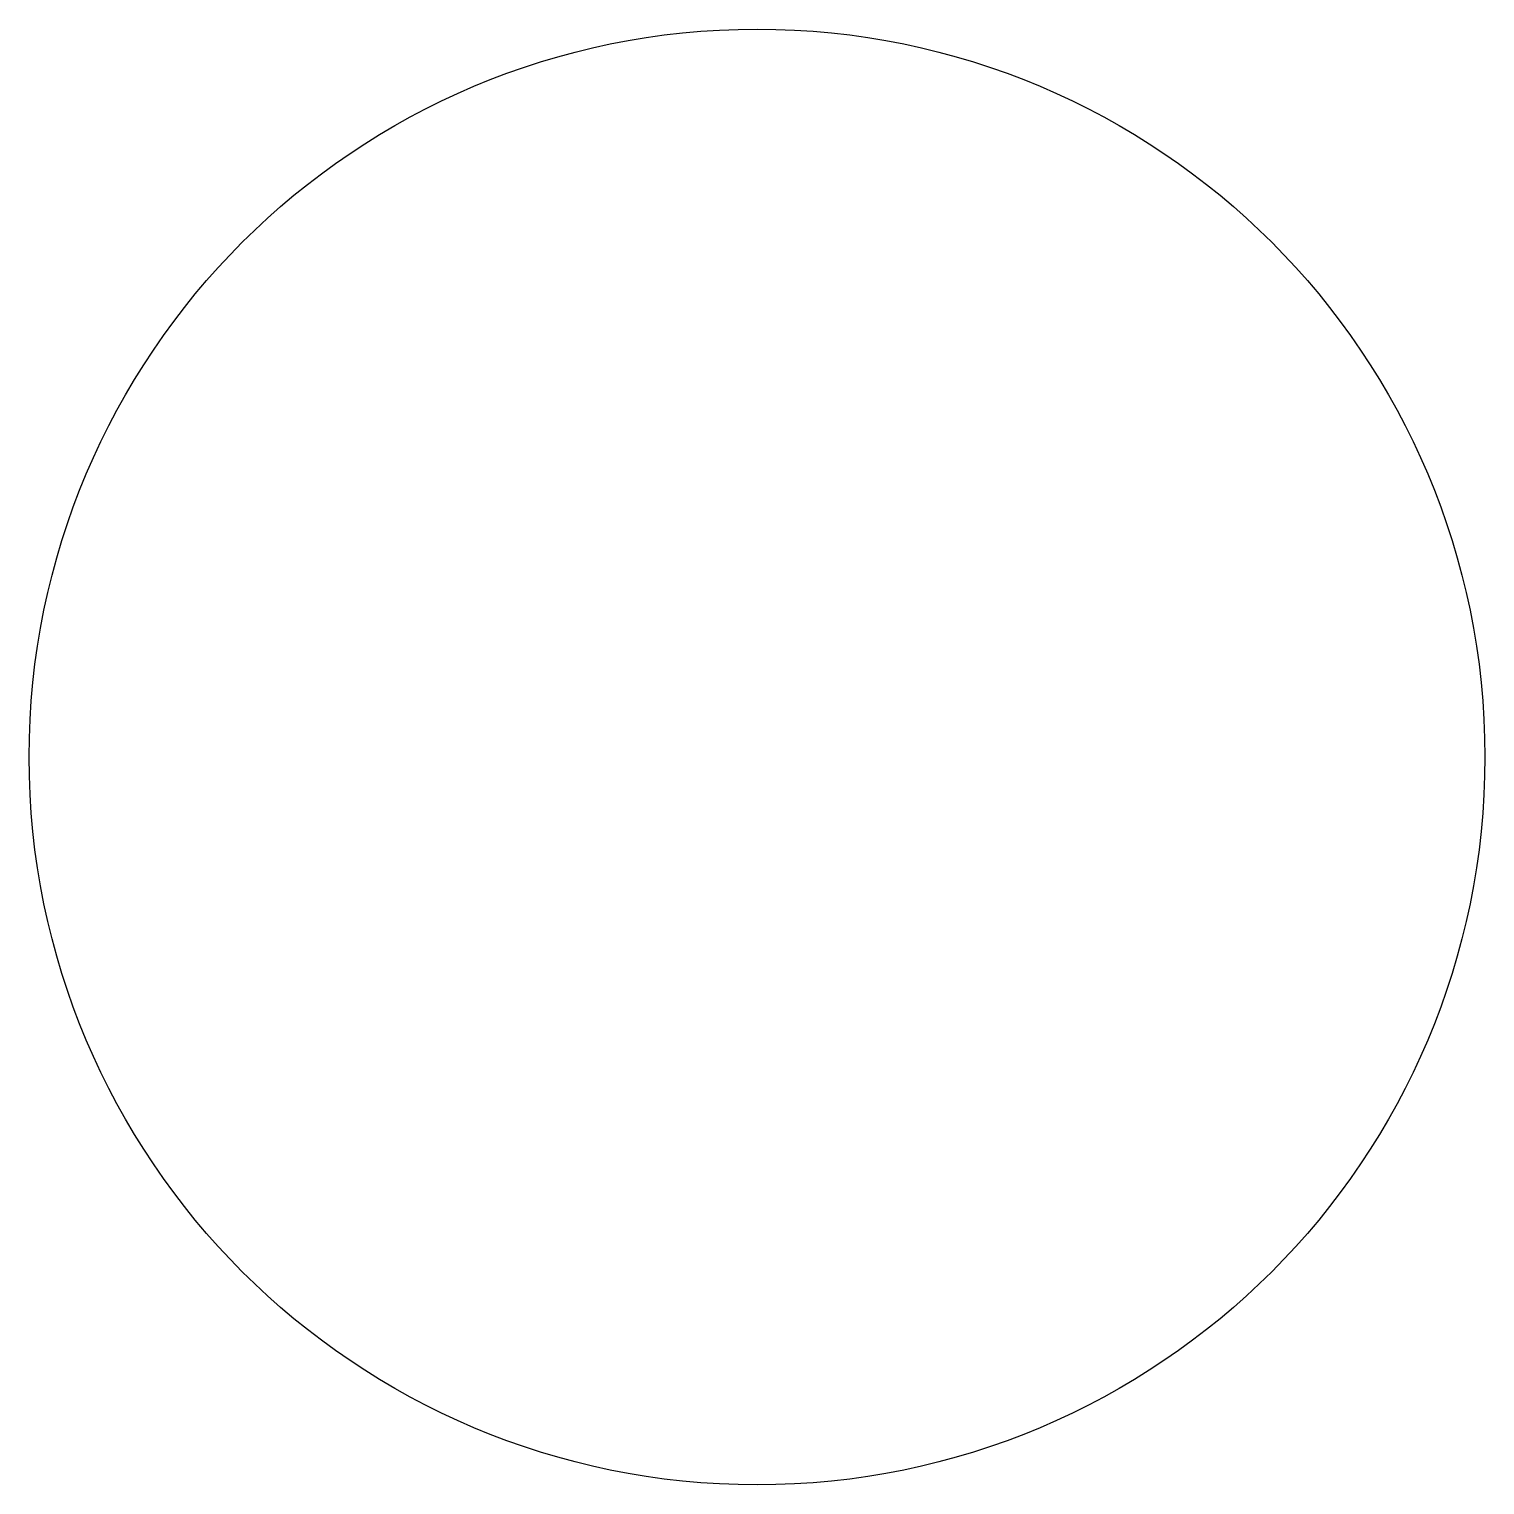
# Model space of a CAD drawing. Header units: inches. Extents: x 11.246 to 11.371, y 2.688 to 2.812.
import ezdxf

# ---------------------------------------------------------------- set-up
doc = ezdxf.new("R2010")
doc.units = ezdxf.units.IN
doc.header["$MEASUREMENT"] = 0
doc.layers.add('cut$gears2', color=7, linetype='Continuous', true_color=0x000000)

msp = doc.modelspace()

# ---------------------------------------------------------------- linework, layer by layer
at = {"layer": 'cut$gears2'}
msp.add_circle((11.308875, 2.75), 0.062469, dxfattribs=at)

doc.saveas('drawing.dxf')
